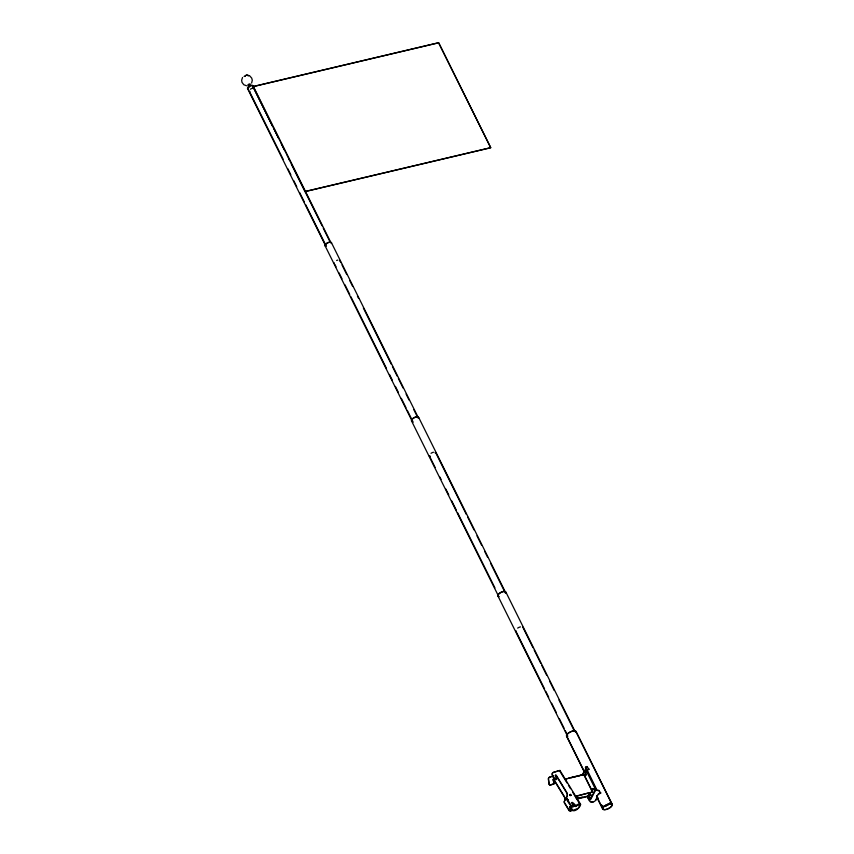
<?xml version="1.0" encoding="UTF-8"?>
<svg xmlns="http://www.w3.org/2000/svg" width="854" height="854" viewBox="0 0 854 854"><rect width="100%" height="100%" fill="white"/><g stroke="black" fill="none" stroke-linecap="round" stroke-linejoin="round"><path stroke-width="1.28" d="M570.91 810.798L569.821 806.646M589.655 797.358L590.199 798.629L589.719 797.198M590.071 797.252L590.52 798.533M251.631 83.051L252.293 80.223L251.716 78.109L249.71 75.857L246.987 75.099M553.36 775.795L549.762 777.023A2.669 2.124 28 0 0 548.514 778.965L549.175 784.228L549.987 785.018L554.385 783.534L553.168 779.371L553.691 779.595L564.302 796.921A5.348 4.238 28 0 1 564.419 801.233A2.231 1.772 28 0 0 564.473 803.027L569.34 810.948L570.963 810.724M571.956 802.632C578.798 810.98 575.553 803.678 572.095 802.376C575.756 812.762 567.622 803.006 566.746 798.757A2.231 1.772 28 0 1 566.693 796.953A5.348 4.238 28 0 0 566.576 792.64L556.071 775.432L555.303 775.613M244.084 76.412L245.514 75.728M594.245 789.224L594.427 788.488L594.854 789.961L594.491 788.477L594.971 789.736L593.861 788.616L594.096 790.11L594.405 789.352M572.607 792.096L580.208 804.746L578.243 808.29L572.607 810.531L569.767 806.806L570.824 810.99M586.239 772.39L586.25 770.895M242.536 77.468L241.65 80.159L241.981 82.326L243.806 84.749L246.528 85.763M559.85 770.596L553.52 772.24A2.669 2.124 28 0 0 552.613 775.112L555.143 779.211L556.498 779.403M556.498 779.499L555.719 776.702M573.098 806.71L572.063 802.493M571.027 795.202C570.013 796.43 568.817 794.466 570.536 794.412L570.888 795.458L570.536 794.412M567.494 800.572L568.454 800.038M582.353 774.738L584.648 770.425A2.679 1.206 76.7 0 1 586.495 771.173L594.448 787.207A2.679 1.206 76.7 0 1 594.768 790.836L590.178 799.461A2.679 1.206 76.7 0 1 588.331 798.714L587.2 796.419M582.908 774.61L584.627 771.375M578.809 775.912L583.997 774.461L592.676 791.957L590.082 792.79M576.226 798.234L577.411 795.992L589.602 792.683L587.808 796.035M589.794 793.067L588.011 796.43L576.866 799.056M576.674 798.671L590.861 795.362L589.836 792.779M245.514 75.953L244.81 76.486M555.303 775.357L556.21 775.176L566.704 792.384A5.348 4.238 28 0 1 566.832 796.697A2.231 1.772 28 0 0 566.885 798.501L571.593 806.219L573.098 806.603M569.682 806.902L570.472 806.614L572.746 810.275M595.75 799.355L597.811 797.753M587.563 795.907C589.388 804.158 592.644 804.009 598.003 798.148A5.455 2.231 -26.4 0 1 597.715 798.095M570.824 810.884L569.319 810.499L564.611 802.771A2.231 1.772 28 0 1 564.558 800.977A5.348 4.238 28 0 0 564.43 796.665L553.83 779.339L552.997 779.755L554.246 783.791L550.093 785.296L549.037 784.484L548.375 779.222A2.669 2.124 28 0 1 549.624 777.279L553.221 776.062M594.843 788.381L594.832 789.64M555.516 775.197C559.317 780.834 553.509 781.399 552.474 775.379A2.669 2.124 28 0 1 553.392 772.496L557.95 770.948M569.575 794.946L570.397 794.668M567.835 799.493L567.003 799.782L567.622 800.315M575.02 805.995C586.26 798.682 577.571 812.688 572.607 810.531M574.881 806.261L580.24 804.639M305.027 191.616L490.698 147.763L438.604 42.817L252.933 86.67L272.469 126.029L252.997 86.553L438.668 42.7L490.762 147.635L305.091 191.488L289.1 159.292M587.008 766.54L585.545 766.967L585.428 767.778L596.626 790.334L598.974 790.644L597.042 790.238L585.855 767.33L587.008 766.54L588.961 769.315A5.455 2.231 -26.4 0 0 586.879 770.596M583.997 774.461L564.9 779.2L567.43 778.602M571.219 777.706L576.279 776.51M592.676 791.957L575.329 796.28L577.784 795.693M577.475 798.309L582.396 797.145M588.545 795.693L591 795.106M586.186 774.984L585.716 773.905L586.292 773.756M246.048 75.216L248.685 75.622L246.155 75.227M610.994 802.749L611.25 804.105L610.418 803.219M598.782 790.26L600.725 793.024A5.455 2.231 -26.4 0 0 597.448 798.01M590.925 801.746L592.857 802.152M559.85 770.287L580.656 804.372M559.487 770.628L567.077 783.033M568.454 785.296L570.536 788.69M569.714 794.69L570.194 795.49M576.108 731.472L612.275 804.351A5.348 2.188 -26.4 0 1 605.849 809.592A5.348 2.188 -26.4 0 1 604.301 806.144A5.348 2.188 -26.4 0 1 612.275 804.351M575.863 731.59L612.04 804.468A5.081 2.071 -26.4 0 1 605.934 809.453A5.081 2.071 -26.4 0 1 604.451 806.176A5.081 2.071 -26.4 0 1 612.04 804.468M505.984 592.302L575.244 731.825M418.759 417.585L505.397 592.121M532.981 647.684L522.947 627.455A4.014 1.633 -26.4 0 0 522.563 626.943M534.166 650.065L540.667 663.152M541.842 665.533L546.571 675.055M549.517 681.001L554.246 690.523M558.975 700.034L574.326 730.971M331.533 242.867L418.172 417.392M466.359 514.482L435.721 452.737A3.565 1.452 -26.4 0 0 435.369 452.278M467.544 516.851L474.023 529.918M476.97 535.853L481.677 545.354M484.624 551.289L487.57 557.224M490.516 563.16L504.661 591.662M252.997 85.678L330.776 242.365M340.821 262.605L339.636 260.214A3.117 1.27 -26.4 0 1 339.807 260.758M342.006 264.986L346.756 274.55M349.713 280.528L352.681 286.496M357.431 296.06L358.616 298.452M363.366 308.006L391.239 364.178M392.434 366.569L397.174 376.123M398.359 378.514L403.109 388.079M406.077 394.046L409.034 400.024M413.784 409.578L417.339 416.752M273.718 128.292L280.229 141.412M281.404 143.792L286.143 153.336M272.853 126.67L278.383 137.953M280.56 142.191L284.307 149.877M286.485 154.136L289.453 160.114M291.406 164.181L322.065 225.798M323.25 228.189L329.772 241.33M588.961 769.315L588.758 768.92A5.455 2.231 -26.4 0 0 587.061 769.924M600.725 793.024L600.533 792.629A5.455 2.231 -26.4 0 0 599.23 793.366M283.101 159.186L249.304 91.111A2.669 1.089 -26.4 0 0 249.923 91.314M287.841 168.74L290.808 174.707M293.765 180.685L296.733 186.652M299.701 192.62L304.44 202.174M305.625 204.565L325.78 245.173M247.649 88.773L325.427 245.45M334.896 264.505L336.081 266.896M339.049 272.874L342.016 278.842M344.973 284.82L349.724 294.384M350.909 296.776L386.499 368.469M389.467 374.436L392.424 380.414M395.391 386.392L398.359 392.37M401.327 398.338L406.066 407.902M407.262 410.294L413.187 422.239M325.032 245.685L411.671 420.211M435.145 467.48L429.22 455.566A3.565 1.452 -26.4 0 0 430.363 456.207M439.874 477.023L441.059 479.404M445.799 488.947L448.756 494.904M451.713 500.86L456.452 510.404M457.637 512.784L494.925 587.894M411.447 420.755L498.085 595.291M544.574 688.932L515.635 630.636A4.014 1.633 -26.4 0 0 516.019 631.159M545.759 691.313L548.706 697.259M551.663 703.216L556.381 712.727M559.338 718.673L564.067 728.195M565.241 730.576L567.611 735.337M497.861 595.836L567.718 736.543M593.039 788.573C590.915 788.274 594.085 790.473 593.679 788.712M566.736 736.052L583.933 770.703M596.978 796.985L602.913 808.93M566.501 736.169L583.698 770.81M596.743 797.102L602.668 809.048M583.858 774.717L592.537 792.213M580.912 775.186L568.54 778.111M589.708 793.035L590.861 795.362M610.962 803.091L611.005 804.094L610.653 803.166M586.282 771.728L585.801 770.991L586.282 771.77M585.727 771.867L585.075 771.205L585.417 772.624L585.737 770.991L586.015 772.507L585.566 771.77M589.783 797.839C589.559 800.508 588.694 795.597 589.687 798.031M589.623 795.437L589.431 796.291L588.908 795.48M248.973 85.315A1.334 0.544 -26.4 0 1 247.916 84.92A1.334 0.544 -26.4 0 1 249.795 83.905A1.334 0.544 -26.4 0 1 249.795 84.856M248.93 87.375A1.334 0.544 -26.4 0 1 248.952 87.225M249.411 86.681A1.334 0.544 -26.4 0 1 249.667 86.51M609.98 803.027A4.451 1.815 -26.4 0 1 603.447 806.507M609.585 803.123A4.014 1.633 -26.4 0 1 603.714 806.251M499.27 596.636A4.451 1.825 -26.4 0 1 498.522 594.331A4.451 1.825 -26.4 0 1 503.689 591.566A4.451 1.825 -26.4 0 1 505.792 593.156M498.469 595.814A4.014 1.633 -26.4 0 1 501.469 592.025A4.014 1.633 -26.4 0 1 505.226 592.879M411.831 421.278A4.014 1.644 -26.5 0 1 414.841 417.489A4.014 1.644 -26.5 0 1 418.588 418.343M412.012 420.68A3.565 1.452 -26.4 0 1 414.681 417.318A3.565 1.452 -26.4 0 1 418.022 418.076M326.153 246.326A3.565 1.452 -26.4 0 1 325.566 244.479A3.565 1.452 -26.4 0 1 329.697 242.269A3.565 1.452 -26.4 0 1 331.373 243.539M326.121 245.696A3.117 1.281 -26.4 0 1 327.114 242.984A3.117 1.281 -26.4 0 1 330.946 242.91M248.354 89.019A3.117 1.27 -26.4 0 1 248.13 87.215A3.117 1.27 -26.4 0 1 251.983 85.432A3.117 1.27 -26.4 0 1 252.773 86.98M252.24 86.649A2.669 1.089 -26.4 0 0 250.916 85.421L249.827 85.806A2.669 1.089 -26.4 0 0 247.852 88.186M250.275 89.296A2.669 1.089 -26.4 0 1 252.357 88.336M253.264 88.24A2.669 1.089 -26.4 0 1 253.884 88.453M334.298 263.31A3.117 1.27 -26.4 0 1 334.127 262.765M336.625 260.513A3.117 1.27 -26.4 0 1 337.864 260.086M435.145 452.599A3.117 1.27 -26.4 0 1 435.305 453.154M431.014 453.303A3.565 1.452 -26.4 0 1 433.49 452.236M517.652 628.096A4.014 1.633 -26.4 0 1 520.438 626.889M585.203 770.297A2.679 1.206 76.7 0 1 587.05 771.045M589.111 798.981A2.679 1.206 76.7 0 0 590.733 799.333L595.323 790.697A2.679 1.206 76.7 0 0 595.003 787.078M596.519 796.408A5.455 2.231 -26.4 0 1 596.829 795.629M598.11 794.199A5.455 2.231 -26.4 0 1 598.462 793.91M567.526 736.842A5.348 2.188 -26.4 0 1 570.098 731.985A5.348 2.188 -26.4 0 1 576.098 732.369M567.366 736.596A5.081 2.071 -26.4 0 1 569.34 732.54A5.081 2.071 -26.4 0 1 575.724 731.376M601.632 805.108L602.198 806.24L601.632 805.108M585.171 773.916L585.759 775.101L585.171 773.916"/></g></svg>
